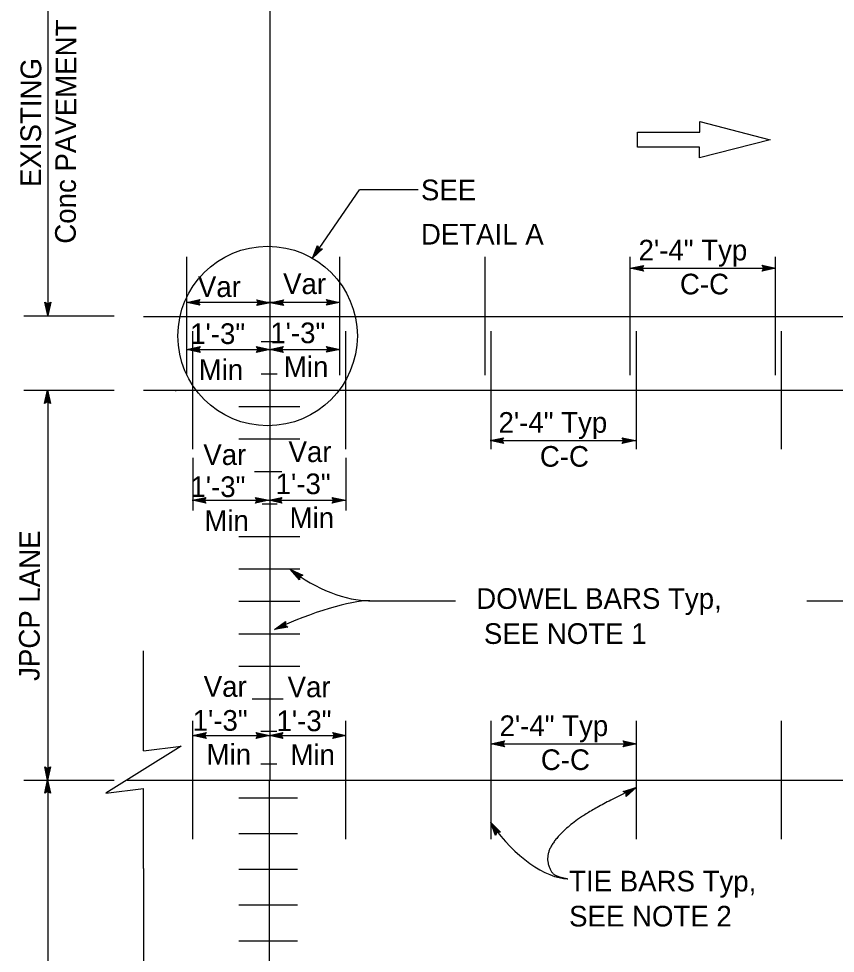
# Model space of a CAD drawing. Extents: x -894 to 866, y -476 to 714.
# Drawn here: x -150.7 to 126.1, y 126.1 to 442.8 of the extents above; entities that cross this region are included whole.
import ezdxf

# ---------------------------------------------------------------- set-up
doc = ezdxf.new("R2010")
doc.units = 0
for name, color, linetype in [('10 Sheet Format', 7, 'Continuous'), ('56 Stage 3 Anno', 7, 'Continuous'), ('57 Undefined', 7, 'Continuous'), ('60 Nongeo Data', 7, 'Continuous')]:
    doc.layers.add(name, color=color, linetype=linetype)

msp = doc.modelspace()

# ---------------------------------------------------------------- linework, layer by layer
at = {"layer": '10 Sheet Format'}
for p, q in [((80.12, 404.3), (80.12, 407.94)), ((80.12, 407.94), (104.02, 401.8)), ((59.01, 401.8), (59.01, 404.3)), ((59.01, 404.3), (80.12, 404.3)), ((59.01, 399.3), (59.01, 401.8)), ((80.11, 399.3), (59.01, 399.3)), ((104.02, 401.8), (80.11, 395.66)), ((80.11, 395.66), (80.11, 399.3))]:
    msp.add_line(p, q, dxfattribs=at)
at = {"layer": '56 Stage 3 Anno'}
for p, q in [((-35.2, 384.94), (-15.36, 384.94)), ((-51.16, 361.64), (-49.41, 365.91)), ((-47.77, 364.77), (-51.16, 361.64)), ((-50.57, 362.5), (-49.29, 365.61)), ((-48.08, 364.79), (-50.57, 362.49)), ((-49.98, 363.35), (-49.15, 365.35)), ((-48.4, 364.8), (-49.98, 363.35)), ((-49.41, 365.91), (-49.41, 365.91)), ((-49.41, 365.91), (-48.93, 364.85)), ((-49.38, 364.2), (-49.03, 365.05)), ((-48.69, 364.84), (-49.38, 364.2)), ((-48.93, 364.85), (-47.77, 364.77)), ((-47.77, 364.77), (-47.77, 364.77)), ((-51.16, 361.64), (-51.16, 361.64)), ((56.57, 358.22), (61.07, 359.22)), ((56.57, 358.22), (105.79, 358.22)), ((61.07, 357.22), (56.57, 358.22)), ((56.57, 358.22), (56.57, 358.22)), ((57.61, 358.22), (60.9, 358.95)), ((60.91, 357.48), (57.61, 358.22)), ((58.64, 358.22), (60.76, 358.69)), ((60.73, 357.75), (58.64, 358.22)), ((59.68, 358.22), (60.59, 358.42)), ((60.6, 358.01), (59.68, 358.22)), ((61.07, 359.22), (60.47, 358.22)), ((60.47, 358.22), (61.07, 357.22)), ((61.07, 359.22), (61.07, 359.22)), ((101.89, 358.22), (101.29, 359.23)), ((101.29, 359.23), (101.29, 359.23)), ((101.29, 359.23), (105.79, 358.22)), ((105.79, 358.22), (101.29, 357.22)), ((101.29, 357.22), (101.89, 358.22)), ((101.46, 358.96), (104.76, 358.22)), ((104.75, 358.22), (101.47, 357.49)), ((103.72, 358.22), (101.6, 357.75)), ((101.63, 358.69), (103.72, 358.22)), ((101.76, 358.43), (102.69, 358.22)), ((102.69, 358.22), (101.78, 358.02)), ((105.79, 358.22), (105.79, 358.22)), ((61.07, 357.22), (61.07, 357.22)), ((101.29, 357.22), (101.29, 357.22)), ((-140.84, 342.26), (-141.84, 346.76)), ((-141.84, 346.76), (-141.84, 346.76)), ((-141.84, 346.76), (-140.84, 346.16)), ((-140.84, 343.31), (-141.57, 346.59)), ((-140.84, 344.33), (-141.31, 346.45)), ((-140.84, 345.37), (-141.04, 346.28)), ((-140.84, 346.16), (-139.83, 346.76)), ((-139.83, 346.76), (-140.84, 342.26)), ((-140.1, 346.6), (-140.84, 343.3)), ((-140.37, 346.42), (-140.84, 344.33)), ((-140.63, 346.29), (-140.84, 345.37)), ((-139.83, 346.76), (-139.83, 346.76)), ((-93.89, 346.69), (-65.5, 346.69)), ((-93.77, 346.68), (-89.27, 347.68)), ((-89.27, 345.68), (-93.77, 346.68)), ((-93.77, 346.68), (-93.77, 346.68)), ((-89.43, 345.95), (-92.73, 346.68)), ((-92.72, 346.69), (-89.44, 347.41)), ((-91.69, 346.68), (-89.58, 347.15)), ((-89.6, 346.22), (-91.69, 346.68)), ((-90.66, 346.68), (-89.75, 346.88)), ((-89.74, 346.48), (-90.66, 346.68)), ((-89.27, 347.68), (-89.87, 346.68)), ((-89.87, 346.68), (-89.27, 345.68)), ((-89.27, 347.68), (-89.27, 347.68)), ((-89.27, 345.68), (-89.27, 345.68)), ((-69.38, 346.56), (-69.98, 347.57)), ((-69.98, 347.57), (-69.98, 347.57)), ((-69.98, 347.57), (-65.48, 346.56)), ((-65.48, 346.56), (-69.98, 345.57)), ((-69.98, 345.57), (-69.38, 346.56)), ((-69.98, 345.57), (-69.98, 345.57)), ((-69.82, 347.3), (-66.52, 346.56)), ((-66.53, 346.56), (-69.81, 345.84)), ((-67.56, 346.57), (-69.67, 346.1)), ((-69.65, 347.03), (-67.56, 346.57)), ((-69.51, 346.77), (-68.59, 346.57)), ((-68.59, 346.57), (-69.5, 346.37)), ((-65.5, 346.69), (-41.99, 346.69)), ((-65.48, 346.56), (-60.98, 347.56)), ((-60.98, 345.56), (-65.48, 346.56)), ((-65.48, 346.56), (-65.48, 346.56)), ((-65.48, 346.56), (-65.48, 346.56)), ((-61.15, 345.83), (-64.45, 346.56)), ((-64.44, 346.57), (-61.16, 347.29)), ((-63.41, 346.56), (-61.29, 347.03)), ((-61.32, 346.1), (-63.41, 346.56)), ((-62.38, 346.56), (-61.47, 346.76)), ((-61.45, 346.36), (-62.38, 346.56)), ((-60.98, 347.56), (-61.58, 346.56)), ((-61.58, 346.56), (-60.98, 345.56)), ((-60.98, 347.56), (-60.98, 347.56)), ((-60.98, 345.56), (-60.98, 345.56)), ((-45.82, 346.68), (-46.42, 347.69)), ((-46.42, 347.69), (-46.42, 347.69)), ((-46.42, 347.69), (-41.92, 346.68)), ((-41.92, 346.68), (-46.42, 345.69)), ((-46.42, 345.69), (-45.82, 346.68)), ((-46.42, 345.69), (-46.42, 345.69)), ((-46.26, 347.42), (-42.96, 346.68)), ((-42.96, 346.68), (-46.24, 345.96)), ((-43.99, 346.69), (-46.11, 346.22)), ((-46.08, 347.15), (-43.99, 346.69)), ((-45.95, 346.89), (-45.03, 346.69)), ((-45.03, 346.69), (-45.94, 346.49)), ((-41.92, 346.68), (-41.92, 346.68)), ((-140.84, 342.26), (-140.84, 342.26)), ((-93.86, 330.75), (-67.9, 330.75)), ((-93.73, 330.75), (-89.23, 331.75)), ((-89.23, 329.74), (-93.73, 330.75)), ((-93.73, 330.75), (-93.73, 330.75)), ((-89.4, 330.01), (-92.7, 330.75)), ((-92.69, 330.75), (-89.41, 331.48)), ((-91.66, 330.75), (-89.54, 331.22)), ((-89.57, 330.28), (-91.66, 330.75)), ((-90.63, 330.75), (-89.72, 330.95)), ((-89.7, 330.54), (-90.63, 330.75)), ((-89.23, 331.75), (-89.83, 330.75)), ((-89.83, 330.75), (-89.23, 329.74)), ((-89.23, 331.75), (-89.23, 331.75)), ((-89.23, 329.74), (-89.23, 329.74)), ((-69.46, 330.74), (-70.06, 331.74)), ((-70.06, 331.74), (-70.06, 331.74)), ((-70.06, 331.74), (-65.56, 330.74)), ((-65.56, 330.74), (-70.06, 329.74)), ((-70.06, 329.74), (-69.46, 330.74)), ((-70.06, 329.74), (-70.06, 329.74)), ((-69.9, 331.47), (-66.6, 330.74)), ((-66.6, 330.73), (-69.89, 330.01)), ((-67.63, 330.74), (-69.75, 330.27)), ((-69.72, 331.2), (-67.63, 330.74)), ((-69.59, 330.94), (-68.67, 330.74)), ((-68.67, 330.74), (-69.58, 330.54)), ((-67.9, 330.75), (-41.95, 330.75)), ((-65.56, 330.74), (-65.56, 330.74)), ((-65.54, 330.75), (-61.04, 331.75)), ((-61.04, 329.74), (-65.54, 330.75)), ((-65.54, 330.75), (-65.54, 330.75)), ((-61.2, 330.01), (-64.5, 330.75)), ((-64.49, 330.75), (-61.21, 331.48)), ((-63.47, 330.75), (-61.35, 331.22)), ((-61.38, 330.28), (-63.47, 330.75)), ((-62.43, 330.75), (-61.52, 330.95)), ((-61.51, 330.54), (-62.43, 330.75)), ((-61.04, 331.75), (-61.64, 330.75)), ((-61.64, 330.75), (-61.04, 329.74)), ((-61.04, 331.75), (-61.04, 331.75)), ((-61.04, 329.74), (-61.04, 329.74)), ((-45.79, 330.75), (-46.39, 331.75)), ((-46.39, 331.75), (-46.39, 331.75)), ((-46.39, 331.75), (-41.89, 330.75)), ((-41.89, 330.75), (-46.39, 329.75)), ((-46.39, 329.75), (-45.79, 330.75)), ((-46.39, 329.75), (-46.39, 329.75)), ((-46.23, 331.49), (-42.92, 330.75)), ((-42.93, 330.75), (-46.21, 330.02)), ((-43.96, 330.75), (-46.08, 330.28)), ((-46.05, 331.22), (-43.96, 330.75)), ((-45.92, 330.96), (-45, 330.75)), ((-45, 330.75), (-45.9, 330.55)), ((-41.89, 330.75), (-41.89, 330.75)), ((-141.97, 312.42), (-140.96, 316.92)), ((-140.96, 316.92), (-140.96, 316.92)), ((-140.96, 316.92), (-139.96, 312.42)), ((-97.55, 316.92), (-97.55, 316.54)), ((-141.7, 312.58), (-140.96, 315.89)), ((-141.43, 312.76), (-140.96, 314.85)), ((-141.17, 312.89), (-140.96, 313.81)), ((-140.96, 315.88), (-140.23, 312.6)), ((-140.96, 314.85), (-140.49, 312.73)), ((-140.96, 313.81), (-140.76, 312.91)), ((-140.96, 313.02), (-141.97, 312.42)), ((-141.97, 312.42), (-141.97, 312.42)), ((-139.96, 312.42), (-140.96, 313.02)), ((-139.96, 312.42), (-139.96, 312.42)), ((9.09, 299.83), (13.59, 300.83)), ((9.09, 299.83), (58.32, 299.83)), ((13.59, 298.82), (9.09, 299.83)), ((9.09, 299.83), (9.09, 299.83)), ((13.43, 299.09), (10.13, 299.83)), ((10.14, 299.83), (13.42, 300.56)), ((11.17, 299.83), (13.29, 300.3)), ((13.26, 299.36), (11.17, 299.83)), ((12.2, 299.83), (13.11, 300.03)), ((13.12, 299.62), (12.2, 299.83)), ((13.59, 300.83), (12.99, 299.83)), ((12.99, 299.83), (13.59, 298.82)), ((13.59, 300.83), (13.59, 300.83)), ((13.59, 298.82), (13.59, 298.82)), ((54.42, 299.83), (53.82, 300.83)), ((53.82, 300.83), (53.82, 300.83)), ((53.82, 300.83), (58.32, 299.83)), ((58.32, 299.83), (53.82, 298.83)), ((53.82, 298.83), (54.42, 299.83)), ((53.82, 298.83), (53.82, 298.83)), ((53.98, 300.57), (57.28, 299.83)), ((57.27, 299.83), (53.99, 299.1)), ((56.25, 299.83), (54.13, 299.36)), ((54.15, 300.3), (56.25, 299.83)), ((54.29, 300.04), (55.21, 299.83)), ((55.21, 299.83), (54.3, 299.63)), ((58.32, 299.83), (58.32, 299.83)), ((-91.68, 293.98), (-91.68, 276.2)), ((-39.78, 293.98), (-39.78, 276.2)), ((-91.92, 279.6), (-65.97, 279.6)), ((-91.8, 279.6), (-87.3, 280.59)), ((-87.3, 278.59), (-91.8, 279.6)), ((-91.8, 279.6), (-91.8, 279.6)), ((-87.47, 278.86), (-90.77, 279.6)), ((-90.76, 279.6), (-87.48, 280.33)), ((-89.73, 279.6), (-87.61, 280.07)), ((-87.64, 279.13), (-89.73, 279.6)), ((-88.7, 279.59), (-87.79, 279.8)), ((-87.77, 279.39), (-88.7, 279.59)), ((-87.3, 280.59), (-87.9, 279.6)), ((-87.9, 279.6), (-87.3, 278.59)), ((-87.3, 280.59), (-87.3, 280.59)), ((-69.87, 279.6), (-70.47, 280.6)), ((-70.47, 280.6), (-70.47, 280.6)), ((-70.47, 280.6), (-65.97, 279.6)), ((-65.97, 279.6), (-70.47, 278.6)), ((-70.47, 278.6), (-69.87, 279.6)), ((-70.31, 280.34), (-67.01, 279.6)), ((-67.02, 279.6), (-70.3, 278.87)), ((-68.05, 279.6), (-70.16, 279.13)), ((-70.14, 280.07), (-68.05, 279.6)), ((-70, 279.81), (-69.08, 279.6)), ((-69.08, 279.6), (-69.99, 279.4)), ((-65.97, 279.6), (-61.47, 280.6)), ((-61.47, 278.59), (-65.97, 279.6)), ((-65.97, 279.6), (-65.97, 279.6)), ((-65.97, 279.6), (-65.97, 279.6)), ((-65.97, 279.6), (-40.02, 279.6)), ((-61.64, 278.86), (-64.94, 279.6)), ((-64.93, 279.6), (-61.65, 280.33)), ((-63.9, 279.6), (-61.78, 280.07)), ((-61.81, 279.13), (-63.9, 279.6)), ((-62.87, 279.6), (-61.96, 279.8)), ((-61.94, 279.39), (-62.87, 279.6)), ((-61.47, 280.6), (-62.07, 279.6)), ((-62.07, 279.6), (-61.47, 278.59)), ((-61.47, 280.6), (-61.47, 280.6)), ((-43.86, 279.6), (-44.46, 280.6)), ((-44.46, 280.6), (-44.46, 280.6)), ((-44.46, 280.6), (-39.96, 279.6)), ((-39.96, 279.6), (-44.46, 278.6)), ((-44.46, 278.6), (-43.86, 279.6)), ((-44.3, 280.34), (-40.99, 279.6)), ((-41, 279.59), (-44.28, 278.87)), ((-42.03, 279.6), (-44.15, 279.13)), ((-44.12, 280.07), (-42.03, 279.6)), ((-43.99, 279.81), (-43.07, 279.6)), ((-43.07, 279.6), (-43.97, 279.4)), ((-39.96, 279.6), (-39.96, 279.6)), ((-87.3, 278.59), (-87.3, 278.59)), ((-70.47, 278.6), (-70.47, 278.6)), ((-61.47, 278.59), (-61.47, 278.59)), ((-44.46, 278.6), (-44.46, 278.6)), ((-55.58, 252.67), (-58.62, 256.13)), ((-58.62, 256.13), (-58.62, 256.13)), ((-58.62, 256.13), (-54.4, 254.29)), ((-55.55, 252.98), (-57.78, 255.52)), ((-57.78, 255.52), (-54.7, 254.17)), ((-55.53, 253.3), (-56.95, 254.91)), ((-56.95, 254.91), (-54.96, 254.04)), ((-55.49, 253.59), (-56.11, 254.3)), ((-56.11, 254.3), (-55.26, 253.93)), ((-55.47, 253.84), (-55.58, 252.67)), ((-54.4, 254.29), (-55.47, 253.84)), ((-54.4, 254.29), (-54.4, 254.29)), ((-55.58, 252.67), (-55.58, 252.67)), ((-32.14, 245.58), (-2.69, 245.58)), ((116.43, 245.58), (166.86, 245.58)), ((-64.04, 235.82), (-60.28, 238.49)), ((-63.08, 236.23), (-60.34, 238.17)), ((-62.13, 236.63), (-60.36, 237.88)), ((-61.18, 237.03), (-60.42, 237.57)), ((-60.28, 238.49), (-60.45, 237.34)), ((-60.28, 238.49), (-60.28, 238.49)), ((-59.51, 236.64), (-64.04, 235.82)), ((-64.04, 235.82), (-64.04, 235.82)), ((-59.76, 236.83), (-63.09, 236.22)), ((-60.02, 237.01), (-62.13, 236.63)), ((-60.25, 237.2), (-61.18, 237.03)), ((-60.45, 237.34), (-59.51, 236.64)), ((-59.51, 236.64), (-59.51, 236.64)), ((-91.69, 199.89), (-87.19, 200.89)), ((-87.19, 198.89), (-91.69, 199.89)), ((-91.69, 199.89), (-91.69, 199.89)), ((-91.69, 199.89), (-39.78, 199.89)), ((-87.35, 199.15), (-90.65, 199.89)), ((-90.64, 199.89), (-87.36, 200.62)), ((-89.61, 199.89), (-87.49, 200.36)), ((-87.52, 199.42), (-89.61, 199.89)), ((-88.58, 199.89), (-87.67, 200.09)), ((-87.65, 199.68), (-88.58, 199.89)), ((-87.19, 200.89), (-87.79, 199.89)), ((-87.79, 199.89), (-87.19, 198.89)), ((-87.19, 200.89), (-87.19, 200.89)), ((-69.63, 199.89), (-70.23, 200.9)), ((-70.23, 200.9), (-70.23, 200.9)), ((-70.23, 200.9), (-65.73, 199.89)), ((-69.63, 199.89), (-70.23, 200.9)), ((-70.23, 200.9), (-70.23, 200.9)), ((-70.23, 200.9), (-65.73, 199.89)), ((-65.73, 199.89), (-70.23, 198.89)), ((-70.23, 198.89), (-69.63, 199.89)), ((-65.73, 199.89), (-70.23, 198.89)), ((-70.23, 198.89), (-69.63, 199.89)), ((-70.07, 200.63), (-66.77, 199.89)), ((-70.07, 200.63), (-66.77, 199.89)), ((-66.78, 199.89), (-70.06, 199.16)), ((-66.78, 199.89), (-70.06, 199.16)), ((-67.81, 199.89), (-69.93, 199.42)), ((-67.81, 199.89), (-69.93, 199.42)), ((-69.9, 200.36), (-67.81, 199.89)), ((-69.9, 200.36), (-67.81, 199.89)), ((-69.76, 200.1), (-68.84, 199.89)), ((-69.76, 200.1), (-68.84, 199.89)), ((-68.84, 199.89), (-69.75, 199.69)), ((-68.84, 199.89), (-69.75, 199.69)), ((-65.73, 199.89), (-61.23, 200.89)), ((-65.73, 199.89), (-61.23, 200.89)), ((-61.23, 198.89), (-65.73, 199.89)), ((-65.73, 199.89), (-65.73, 199.89)), ((-65.73, 199.89), (-65.73, 199.89)), ((-61.23, 198.89), (-65.73, 199.89)), ((-65.73, 199.89), (-65.73, 199.89)), ((-65.73, 199.89), (-65.73, 199.89)), ((-61.4, 199.15), (-64.7, 199.89)), ((-61.4, 199.15), (-64.7, 199.89)), ((-64.69, 199.89), (-61.41, 200.62)), ((-64.69, 199.89), (-61.41, 200.62)), ((-63.66, 199.89), (-61.54, 200.36)), ((-63.66, 199.89), (-61.54, 200.36)), ((-61.57, 199.42), (-63.66, 199.89)), ((-61.57, 199.42), (-63.66, 199.89)), ((-62.63, 199.89), (-61.72, 200.09)), ((-62.63, 199.89), (-61.72, 200.09)), ((-61.7, 199.68), (-62.63, 199.89)), ((-61.7, 199.68), (-62.63, 199.89)), ((-61.23, 200.89), (-61.83, 199.89)), ((-61.23, 200.89), (-61.83, 199.89)), ((-61.83, 199.89), (-61.23, 198.89)), ((-61.83, 199.89), (-61.23, 198.89)), ((-61.23, 200.89), (-61.23, 200.89)), ((-61.23, 200.89), (-61.23, 200.89)), ((-43.68, 199.89), (-44.28, 200.9)), ((-44.28, 200.9), (-44.28, 200.9)), ((-44.28, 200.9), (-39.78, 199.89)), ((-39.78, 199.89), (-44.28, 198.89)), ((-44.28, 198.89), (-43.68, 199.89)), ((-44.12, 200.63), (-40.82, 199.89)), ((-40.83, 199.89), (-44.11, 199.16)), ((-41.86, 199.89), (-43.97, 199.42)), ((-43.95, 200.36), (-41.86, 199.89)), ((-43.81, 200.1), (-42.89, 199.89)), ((-42.89, 199.89), (-43.8, 199.69)), ((-39.78, 199.89), (-39.78, 199.89)), ((-87.19, 198.89), (-87.19, 198.89)), ((-70.23, 198.89), (-70.23, 198.89)), ((-70.23, 198.89), (-70.23, 198.89)), ((-61.23, 198.89), (-61.23, 198.89)), ((-61.23, 198.89), (-61.23, 198.89)), ((-44.28, 198.89), (-44.28, 198.89)), ((9.44, 197.06), (13.94, 198.06)), ((9.44, 197.06), (58.66, 197.06)), ((13.94, 196.06), (9.44, 197.06)), ((9.44, 197.06), (9.44, 197.06)), ((13.78, 196.32), (10.47, 197.06)), ((10.48, 197.06), (13.76, 197.79)), ((11.51, 197.06), (13.63, 197.53)), ((13.6, 196.59), (11.51, 197.06)), ((12.55, 197.06), (13.45, 197.26)), ((13.47, 196.85), (12.55, 197.06)), ((13.94, 198.06), (13.34, 197.06)), ((13.34, 197.06), (13.94, 196.06)), ((13.94, 198.06), (13.94, 198.06)), ((54.76, 197.06), (54.16, 198.07)), ((54.16, 198.07), (54.16, 198.07)), ((54.16, 198.07), (58.66, 197.06)), ((58.66, 197.06), (54.16, 196.06)), ((54.16, 196.06), (54.76, 197.06)), ((54.32, 197.8), (57.63, 197.06)), ((57.62, 197.06), (54.34, 196.33)), ((56.59, 197.06), (54.47, 196.59)), ((54.5, 197.53), (56.59, 197.06)), ((54.63, 197.27), (55.55, 197.06)), ((55.55, 197.06), (54.65, 196.86)), ((58.66, 197.06), (58.66, 197.06)), ((13.94, 196.06), (13.94, 196.06)), ((54.16, 196.06), (54.16, 196.06)), ((-140.91, 184.84), (-141.91, 189.34)), ((-141.91, 189.34), (-141.91, 189.34)), ((-141.91, 189.34), (-140.91, 188.74)), ((-140.91, 185.88), (-141.64, 189.16)), ((-140.91, 186.91), (-141.38, 189.03)), ((-140.91, 187.94), (-141.11, 188.85)), ((-140.91, 188.74), (-139.91, 189.34)), ((-139.91, 189.34), (-140.91, 184.84)), ((-140.17, 189.17), (-140.91, 185.87)), ((-140.44, 189), (-140.91, 186.91)), ((-140.7, 188.87), (-140.91, 187.94)), ((-139.91, 189.34), (-139.91, 189.34)), ((-141.92, 180.34), (-140.91, 184.84)), ((-141.65, 180.5), (-140.91, 183.8)), ((-140.91, 184.84), (-140.91, 184.84)), ((-140.91, 184.84), (-140.91, 184.84)), ((-140.91, 184.84), (-139.91, 180.34)), ((-140.91, 183.79), (-140.18, 180.51)), ((-140.91, 180.94), (-141.92, 180.34)), ((-141.38, 180.67), (-140.91, 182.76)), ((-141.12, 180.81), (-140.91, 181.73)), ((-140.91, 182.76), (-140.44, 180.65)), ((-140.91, 181.73), (-140.71, 180.82)), ((-139.91, 180.34), (-140.91, 180.94)), ((54.22, 180.98), (58.63, 182.3)), ((55.23, 180.39), (54.22, 180.98)), ((54.22, 180.98), (54.22, 180.98)), ((54.49, 180.83), (57.73, 181.79)), ((54.77, 180.68), (56.83, 181.29)), ((55.02, 180.51), (55.92, 180.78)), ((58.63, 182.3), (55.19, 179.23)), ((56.83, 181.29), (55.2, 179.84)), ((57.73, 181.79), (55.22, 179.55)), ((55.92, 180.78), (55.23, 180.17)), ((58.63, 182.3), (58.63, 182.3)), ((-141.92, 180.34), (-141.92, 180.34)), ((-139.91, 180.34), (-139.91, 180.34)), ((55.19, 179.23), (55.23, 180.39)), ((55.19, 179.23), (55.19, 179.23)), ((10.86, 166.09), (9.3, 170.43)), ((9.3, 170.43), (9.3, 170.43)), ((9.3, 170.43), (12.55, 167.17)), ((11, 166.37), (9.86, 169.56)), ((9.86, 169.55), (12.23, 167.17)), ((11.13, 166.67), (10.41, 168.68)), ((10.41, 168.68), (11.94, 167.14)), ((11.39, 167.14), (10.86, 166.09)), ((10.86, 166.09), (10.86, 166.09)), ((11.28, 166.92), (10.96, 167.81)), ((10.96, 167.81), (11.62, 167.15)), ((12.55, 167.17), (11.39, 167.14)), ((12.55, 167.17), (12.55, 167.17)), ((-108.39, 154.86), (-108.39, 40.42))]:
    msp.add_line(p, q, dxfattribs=at)
for centre, major_axis, ratio, start_param, end_param in [((-46.71, 265.13), (-24.35, 15.4), 0.492979, 1.387381, 2.499439), ((-60.11, 229.14), (-32.76, -14.87), 0.214298, 3.575936, 4.735084), ((23.09, 172.55), (-17.29, 19.56), 0.469365, 1.320446, 2.741101)]:
    msp.add_ellipse(centre, major_axis=major_axis, ratio=ratio, start_param=start_param, end_param=end_param, dxfattribs=at)
msp.add_open_spline([(58.61, 182.28), (43.22, 174.92), (32.5, 166.7), (27.95, 159.57), (29.64, 153.26), (33.18, 151.7), (35.43, 151.37)], degree=2, dxfattribs=at)
at = {"layer": '60 Nongeo Data'}
for p, q in [((-140.9, 582.93), (-140.9, 342.13)), ((-65.5, 341.93), (-65.5, 582.93)), ((-51.16, 361.65), (-35.2, 384.78)), ((-93.77, 322.06), (-93.77, 362.06)), ((-41.87, 322.06), (-41.87, 362.06)), ((7.35, 322.06), (7.35, 362.06)), ((56.57, 322.06), (56.57, 362.06)), ((105.79, 322.06), (105.79, 362.06)), ((-148.99, 342.13), (-118.39, 342.13)), ((-108.39, 341.93), (241.6, 341.93)), ((-65.5, 184.94), (-65.5, 341.93)), ((-65.5, 184.94), (-65.5, 341.93)), ((-91.68, 296.93), (-91.68, 336.93)), ((-39.78, 296.93), (-39.78, 336.93)), ((9.44, 296.93), (9.44, 336.93)), ((58.67, 296.93), (58.67, 336.93)), ((107.89, 296.93), (107.89, 336.93)), ((-68.51, 333.44), (-63.11, 333.44)), ((-68.51, 322.43), (-63.11, 322.43)), ((-148.99, 316.93), (-118.39, 316.93)), ((-140.9, 316.93), (-140.9, 15.43)), ((-108.39, 316.93), (241.6, 316.93)), ((-76.06, 311.42), (-55.39, 311.42)), ((-76.06, 300.42), (-55.39, 300.42)), ((-70.76, 289.41), (-61.47, 289.41)), ((-68.22, 278.4), (-63.12, 278.4)), ((-76.06, 267.39), (-55.39, 267.39)), ((-76.06, 256.39), (-55.39, 256.39)), ((-76.06, 245.38), (-55.39, 245.38)), ((-76.06, 234.37), (-55.39, 234.37)), ((-108.4, 194.74), (-108.4, 228.64)), ((-76.06, 223.37), (-55.39, 223.37)), ((-71.58, 212.36), (-61.05, 212.36)), ((-91.69, 164.84), (-91.69, 204.84)), ((-39.78, 164.84), (-39.78, 204.84)), ((9.44, 164.84), (9.44, 204.84)), ((58.66, 164.84), (58.66, 204.84)), ((107.88, 164.84), (107.88, 204.84)), ((-68.61, 201.35), (-63.2, 201.35)), ((-68.61, 190.35), (-63.2, 190.35)), ((-68.61, 190.35), (-63.2, 190.35)), ((-148.99, 184.84), (-118.39, 184.84)), ((-113.99, 184.84), (236.02, 184.84)), ((-65.73, 15.7), (-65.73, 184.84)), ((-65.73, 15.7), (-65.73, 184.84)), ((-108.4, 154.87), (-108.4, 181.94)), ((-76.06, 178.79), (-56.18, 178.79)), ((-76.06, 166.69), (-56.18, 166.69)), ((-76.06, 154.59), (-56.18, 154.59)), ((-76.06, 142.49), (-56.18, 142.49)), ((-76.06, 130.39), (-56.18, 130.39))]:
    msp.add_line(p, q, dxfattribs=at)
msp.add_lwpolyline([(-108.4, 194.74), (-95.6, 196.34), (-121.2, 180.34), (-108.4, 181.94)], dxfattribs=at)
msp.add_circle((-66.33, 335.29), 30.41, dxfattribs=at)

# ---------------------------------------------------------------- texts
at = {"layer": '57 Undefined'}
for s, p in [('Conc PAVEMENT', (-131.4, 366.54)), ('EXISTING', (-143.21, 385.75)), ('JPCP LANE', (-143.67, 218.4))]:
    msp.add_text(s, height=7, rotation=89.7918, dxfattribs=at).set_placement(p)
for s, p in [('SEE', (-14.37, 381.27)), ('DETAIL A', (-14.37, 366.27)), ('2\'-4" Typ', (59.41, 360.88)), ('Var', (-89.98, 348.5)), ('Var', (-61.09, 349.49)), ('C-C', (73.43, 349.38)), ('1\'-3"', (-92.6, 332.57)), ('1\'-3"', (-65.44, 332.84)), ('Min', (-89.72, 320.36)), ('Min', (-60.83, 321.34)), ('2\'-4" Typ', (11.94, 302.49)), ('Var', (-88.14, 291.58)), ('Var', (-59.25, 292.57)), ('C-C', (25.95, 290.99)), ('1\'-3"', (-63.62, 281.69)), ('1\'-3"', (-92.51, 280.71)), ('Min', (-87.79, 269.21)), ('Min', (-58.9, 270.19)), ('DOWEL BARS Typ,', (4.38, 242.82)), (' SEE NOTE 1', (4.38, 230.95)), ('Var', (-88, 213.03)), ('Var', (-59.57, 212.89)), ('1\'-3"', (-91.75, 201.53)), ('1\'-3"', (-63.33, 201.39)), ('2\'-4" Typ', (12.28, 199.72)), ('Min', (-87.04, 190.03)), ('Min', (-58.61, 189.89)), ('C-C', (26.29, 188.22)), ('TIE BARS Typ,', (35.86, 147.08)), ('SEE NOTE 2', (35.86, 135.21))]:
    msp.add_text(s, height=7, dxfattribs=at).set_placement(p)

doc.saveas('drawing.dxf')
